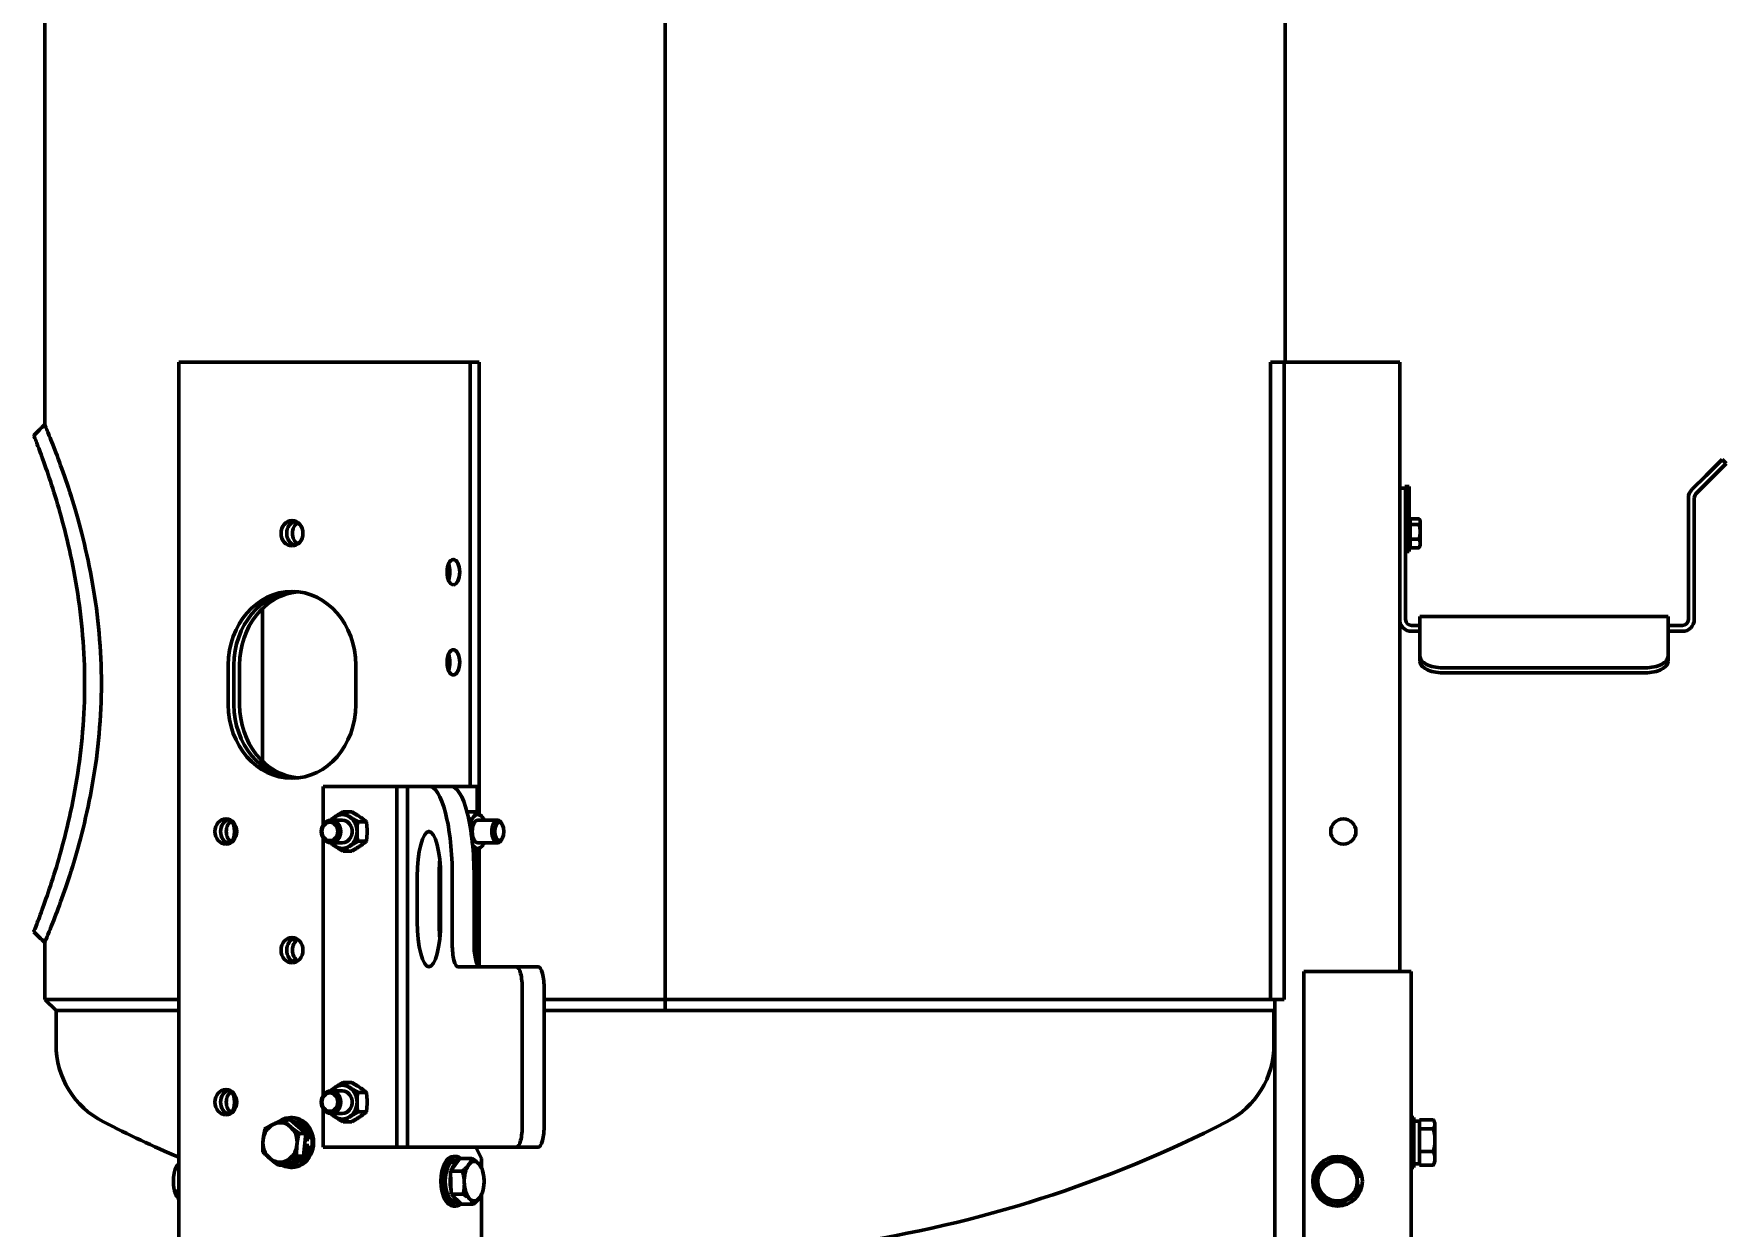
# Model space of a CAD drawing. Header units: inches. Extents: x 15 to 402, y 6 to 258.
# Drawn here: x 294.15 to 331.67, y 48.84 to 75.27 of the extents above; entities that cross this region are included whole.
import ezdxf

# ---------------------------------------------------------------- set-up
doc = ezdxf.new("R2010")
doc.units = ezdxf.units.IN
doc.header["$LTSCALE"] = 12
doc.header["$MEASUREMENT"] = 0
doc.layers.add('Dimension (ANSI)', color=7, linetype='Continuous', lineweight=25)
doc.layers.add('Visible (ANSI)', color=7, linetype='Continuous', lineweight=50)
doc.styles.add('MEMCOR Medium', font='arial.ttf')
doc.dimstyles.new('Default (ANSI)', dxfattribs={"dimscale": 12, "dimtxt": 0.15, "dimasz": 0.098425, "dimexe": 0.125, "dimexo": 0.0625, "dimgap": 0.031496, "dimtad": 0, "dimtih": 1, "dimtoh": 1, "dimdec": 4, "dimrnd": 1e-08, "dimzin": 3, "dimdsep": 46, "dimlunit": 5, "dimtxsty": 'MEMCOR Medium', "dimcen": 0.09, "dimdle": 0.393701, "dimclrd": 256, "dimclre": 256, "dimclrt": 256, "dimadec": 0, "dimazin": 1, "dimtfac": 0.8, "dimtofl": 0, "dimtmove": 0, "dimatfit": 3, "dimfxl": 1, "dimfrac": 1, "dimtolj": 1, "dimtzin": 4, "dimlwd": -1, "dimlwe": -1, "dimarcsym": 0})

# ---------------------------------------------------------------- blocks, each defined once
blk = doc.blocks.new('*D18')
at = {"layer": 'Defpoints', "color": 0, "transparency": 16777216}
for p in [(307.643, 129.872), (248.748, 46.337), (295.801, 46.337)]:
    blk.add_point(p, dxfattribs=at)
at = {"layer": 'Dimension (ANSI)', "transparency": 16777216}
for p, q in [((306.893, 129.872), (247.248, 129.872)), ((248.748, 128.69), (248.748, 102.793)), ((248.748, 47.518), (248.748, 90.47)), ((295.051, 46.337), (247.248, 46.337))]:
    blk.add_line(p, q, dxfattribs=at)
for points in [[(248.551, 128.69), (248.945, 128.69), (248.748, 129.872)], [(248.551, 47.518), (248.945, 47.518), (248.748, 46.337)]]:
    blk.add_solid(points, dxfattribs=at)
at = {"layer": 'Dimension (ANSI)', "transparency": 16777216, "char_height": 1.8, "attachment_point": 5, "style": 'MEMCOR Medium'}
for s, insert in [('\\A1; \\fArial|b0|i0;83{\\H0.8x;\\S9#16;} in', (248.748, 98.496)), ('\\A1;[2121.8 mm]{\\P\\fArial|b0|i0;SHIPPING HEIGHT\\P\\fArial|b0|i0;REF.}', (248.748, 92.334))]:
    blk.add_mtext(s, dxfattribs=dict(at, insert=insert))

msp = doc.modelspace()

# ---------------------------------------------------------------- linework, layer by layer
at = {"layer": 'Visible (ANSI)'}
for p, q in [((294.39302, 66.60646), (294.39302, 89.86871)), ((308.14327, 83.86576), (308.14327, 53.86576)), ((308.14327, 53.86576), (308.14327, 83.86576)), ((321.89353, 67.98676), (321.89353, 76.99563)), ((297.36316, 67.98676), (297.70816, 67.98676)), ((297.36316, 67.98676), (297.36316, 47.08676)), ((297.70816, 67.98676), (302.04125, 67.98676)), ((302.04125, 67.98676), (302.9838, 67.98676)), ((302.9838, 67.98676), (303.82716, 67.98676)), ((303.82716, 67.98676), (303.82716, 58.58676)), ((304.02646, 67.98676), (303.82716, 67.98676)), ((304.02646, 57.97088), (304.02646, 67.98676)), ((321.5635, 67.98676), (321.86573, 67.98676)), ((321.5635, 67.98676), (321.5635, 53.86576)), ((321.86573, 67.98676), (323.74041, 67.98676)), ((321.86573, 67.98676), (321.86573, 53.86576)), ((323.74041, 67.98676), (324.43041, 67.98676)), ((324.43041, 67.98676), (324.43041, 54.48276)), ((331.2212, 65.47984), (331.57475, 65.83339)), ((331.66668, 65.74147), (331.31312, 65.38791)), ((331.66668, 65.74147), (331.57475, 65.83339)), ((331.2212, 65.47984), (330.90548, 65.16412)), ((330.99741, 65.0722), (331.31312, 65.38791)), ((324.56041, 65.19676), (324.43041, 65.19676)), ((324.54616, 65.23686), (324.64016, 65.23686)), ((324.56041, 65.19676), (324.56041, 64.69676)), ((324.64016, 65.23686), (324.64016, 64.55686)), ((330.82933, 64.98028), (330.82933, 62.28379)), ((330.95933, 62.28379), (330.95933, 64.98028)), ((324.54616, 64.55686), (324.64016, 64.55686)), ((324.56041, 62.28379), (324.56041, 64.69676)), ((324.64041, 64.60276), (324.56041, 64.60276)), ((324.64041, 63.79076), (324.64041, 64.60276)), ((324.66542, 64.47776), (324.64041, 64.47776)), ((324.66542, 64.45413), (324.66542, 64.51925)), ((324.66542, 64.51925), (324.85832, 64.51925)), ((324.66542, 64.38901), (324.66542, 64.45413)), ((324.66542, 64.22777), (324.66542, 64.38901)), ((324.66542, 64.38901), (324.85832, 64.38901)), ((324.66542, 64.06652), (324.66542, 64.22777)), ((324.88342, 64.47776), (324.86852, 64.50356)), ((324.88342, 64.45413), (324.88342, 64.47776)), ((324.88342, 64.22777), (324.88342, 64.45413)), ((324.88342, 63.9704), (324.88342, 64.22777)), ((324.64041, 63.79076), (324.56041, 63.79076)), ((324.66542, 63.91576), (324.64041, 63.91576)), ((324.66542, 64.06652), (324.85832, 64.06652)), ((324.66542, 63.9704), (324.66542, 64.06652)), ((324.66542, 63.87427), (324.66542, 63.9704)), ((324.66542, 63.87427), (324.85832, 63.87427)), ((324.88342, 63.91576), (324.86852, 63.88996)), ((324.88342, 63.91576), (324.88342, 63.9704)), ((299.21767, 62.52575), (299.21767, 59.14778)), ((324.87841, 62.35359), (324.87841, 61.46671)), ((324.87841, 62.35359), (330.37841, 62.35359)), ((330.37841, 61.46671), (330.37841, 62.35359)), ((324.87841, 62.15379), (324.69041, 62.15379)), ((324.69041, 62.02379), (324.87841, 62.02379)), ((330.69933, 62.15379), (330.37841, 62.15379)), ((330.37841, 62.02379), (330.69933, 62.02379)), ((298.46308, 60.39676), (298.46308, 61.27676)), ((298.58808, 60.39676), (298.58808, 61.27676)), ((298.58808, 61.27676), (298.58808, 60.39676)), ((298.71308, 61.27676), (298.71308, 60.39676)), ((301.28633, 61.27676), (301.28633, 60.39676)), ((324.87841, 61.46671), (324.87841, 61.35656)), ((329.87841, 61.21398), (325.37841, 61.21398)), ((330.37841, 61.35656), (330.37841, 61.46671)), ((325.37841, 61.10408), (329.87841, 61.10408)), ((300.56525, 58.58676), (301.95089, 58.58676)), ((300.56525, 57.7369), (300.56525, 58.58676)), ((302.19712, 58.58676), (301.95089, 58.58676)), ((302.19712, 58.58676), (302.4317, 58.58676)), ((302.19712, 58.58676), (302.19712, 50.58676)), ((302.90998, 58.58676), (302.4317, 58.58676)), ((302.4317, 58.58676), (302.4317, 50.58676)), ((302.90998, 58.58676), (303.39294, 58.58676)), ((303.39294, 58.58676), (303.98031, 58.58676)), ((303.98031, 58.00786), (303.98031, 58.58676)), ((300.9908, 57.83676), (300.73836, 57.83676)), ((301.00751, 58.01978), (301.19802, 58.01978)), ((301.33227, 57.80327), (301.52278, 57.80327)), ((303.96428, 58.01978), (303.75404, 58.01978)), ((303.99322, 57.83676), (304.43046, 57.83676)), ((304.52987, 57.75238), (304.50262, 57.79091)), ((300.56525, 51.7369), (300.56525, 57.43663)), ((304.52987, 57.42115), (304.50262, 57.38262)), ((300.9908, 57.33676), (300.73836, 57.33676)), ((301.00751, 57.15375), (301.19802, 57.15375)), ((301.33227, 57.37026), (301.52278, 57.37026)), ((303.96428, 57.15375), (303.88934, 57.15375)), ((303.98031, 54.64311), (303.98031, 57.16567)), ((303.99322, 57.33676), (304.43046, 57.33676)), ((304.02646, 54.58951), (304.02646, 57.20264)), ((302.65116, 55.58676), (302.65116, 56.58676)), ((303.13412, 56.58676), (303.13412, 55.58676)), ((303.1688, 56.58676), (303.1688, 55.58676)), ((303.42762, 55.08676), (303.42762, 56.58676)), ((303.91058, 56.58676), (303.91058, 55.08676)), ((294.39302, 53.86576), (294.39302, 55.12507)), ((308.14327, 55.11576), (308.14327, 55.11576)), ((308.14327, 54.86576), (308.14327, 54.86576)), ((304.85112, 54.58676), (303.55703, 54.58676)), ((304.85112, 54.58676), (305.33409, 54.58676)), ((322.30371, 54.48276), (323.99041, 54.48276)), ((322.30371, 37.33276), (322.30371, 54.48276)), ((323.99041, 54.48276), (324.68041, 54.48276)), ((324.68041, 54.48276), (324.68041, 33.58276)), ((304.98053, 51.08676), (304.98053, 54.08676)), ((305.4635, 54.08676), (305.4635, 51.08676)), ((294.39302, 53.86576), (297.36316, 53.86576)), ((294.64327, 53.61576), (294.39327, 53.86576)), ((305.4635, 53.86576), (308.14327, 53.86576)), ((308.14327, 53.86576), (321.5635, 53.86576)), ((308.14327, 53.61576), (308.14327, 53.86576)), ((308.14327, 53.86576), (308.14327, 53.61576)), ((321.5635, 53.86576), (321.86573, 53.86576)), ((321.66435, 46.83676), (321.66435, 53.86576)), ((294.64327, 53.61576), (294.64327, 52.8664)), ((297.36316, 53.61576), (294.64327, 53.61576)), ((308.14327, 53.61576), (305.4635, 53.61576)), ((321.64327, 53.61576), (308.14327, 53.61576)), ((321.64327, 53.61576), (321.66435, 53.63684)), ((321.64327, 53.61576), (321.64327, 52.8664)), ((300.9908, 51.83676), (300.73836, 51.83676)), ((301.00751, 52.01978), (301.19802, 52.01978)), ((301.33227, 51.80327), (301.52278, 51.80327)), ((300.56525, 50.58676), (300.56525, 51.43663)), ((299.83113, 51.19458), (299.6788, 51.19458)), ((299.83113, 51.19458), (300.18228, 50.89324)), ((299.84321, 51.24394), (299.8747, 51.24394)), ((300.9908, 51.33676), (300.73836, 51.33676)), ((301.00751, 51.15375), (301.19802, 51.15375)), ((301.33227, 51.37026), (301.52278, 51.37026)), ((324.7434, 51.24394), (324.68041, 51.24394)), ((324.7434, 50.14158), (324.7434, 51.24394)), ((324.7434, 51.16411), (324.8684, 51.16411)), ((324.8684, 51.16395), (324.8684, 51.19458)), ((324.8684, 51.19458), (325.17308, 51.19458)), ((324.8684, 51.16395), (324.8684, 51.02473)), ((324.8684, 50.9941), (324.8684, 51.02473)), ((325.21215, 51.13026), (325.18956, 51.1694)), ((325.21215, 51.09434), (325.21215, 51.13026)), ((325.21215, 50.74319), (325.21215, 51.09434)), ((300.18228, 50.89324), (300.02995, 50.89324)), ((300.18228, 50.89324), (300.13186, 50.39143)), ((300.18466, 50.76056), (300.16895, 50.76056)), ((300.24716, 50.76056), (300.18466, 50.76056)), ((324.8684, 50.91742), (324.8684, 50.9941)), ((324.8684, 50.9941), (325.17308, 50.9941)), ((324.8684, 50.91742), (324.8684, 50.56896)), ((325.21215, 50.34162), (325.21215, 50.74319)), ((300.13186, 50.39143), (299.73028, 50.19095)), ((300.13186, 50.39143), (299.97952, 50.39143)), ((300.15532, 50.62496), (300.18466, 50.62496)), ((300.24716, 50.62496), (300.18466, 50.62496)), ((300.56525, 50.58676), (301.95089, 50.58676)), ((302.19712, 50.58676), (301.95089, 50.58676)), ((302.19712, 50.58676), (302.4317, 50.58676)), ((302.4317, 50.58676), (304.85112, 50.58676)), ((303.38783, 50.0538), (303.59711, 50.33668)), ((303.50671, 50.38394), (303.45216, 50.38394)), ((303.50671, 50.30411), (303.57302, 50.30411)), ((303.59711, 50.33668), (303.86097, 50.33668)), ((303.95216, 50.58676), (304.07716, 50.33676)), ((304.07716, 50.33676), (304.07716, 50.13749)), ((304.85112, 50.58676), (305.33409, 50.58676)), ((324.8684, 50.49228), (324.8684, 50.56896)), ((324.8684, 50.44624), (324.8684, 50.49228)), ((324.8684, 50.49228), (325.17308, 50.49228)), ((324.8684, 50.44624), (324.8684, 50.23699)), ((325.21215, 50.25526), (325.21215, 50.34162)), ((297.36316, 50.11564), (297.28802, 50.11564)), ((299.73028, 50.19095), (299.57794, 50.19095)), ((299.84321, 50.22141), (299.7913, 50.22141)), ((299.84321, 50.14158), (299.8747, 50.14158)), ((303.40568, 49.54989), (303.38783, 50.0538)), ((303.38783, 50.0538), (303.65169, 50.0538)), ((323.52027, 49.89977), (323.48755, 49.89982)), ((324.7434, 50.14158), (324.68041, 50.14158)), ((324.7434, 50.22141), (324.8684, 50.22141)), ((324.8684, 50.19095), (324.8684, 50.23699)), ((324.8684, 50.19095), (325.17308, 50.19095)), ((325.21215, 50.25526), (325.18956, 50.21612)), ((297.36316, 49.61172), (297.27017, 49.61172)), ((303.63281, 49.32885), (303.40568, 49.54989)), ((303.40568, 49.54989), (303.66954, 49.54989)), ((304.07716, 49.53823), (304.07716, 48.13749)), ((323.49716, 49.7642), (323.52004, 49.76416)), ((303.50671, 49.28158), (303.45216, 49.28158)), ((303.50671, 49.36141), (303.59935, 49.36141)), ((303.63281, 49.32885), (303.89667, 49.32885))]:
    msp.add_line(p, q, dxfattribs=at)
for centre, radius in [((323.18041, 57.58676), 0.28), ((323.05371, 49.83276), 0.55118)]:
    msp.add_circle(centre, radius, dxfattribs=at)
for centre, radius, start, end in [((331.08933, 64.98028), 0.26, 135, 180), ((331.08933, 64.98028), 0.13, 135, 180), ((324.69041, 62.28379), 0.26, 180, 270), ((324.69041, 62.28379), 0.13, 180, 270), ((330.69933, 62.28379), 0.26, 270, 0), ((330.69933, 62.28379), 0.13, 270, 0), ((296.57327, 52.8664), 1.93, 180, 242.879025), ((319.71327, 52.8664), 1.93, 297.120975, 0), ((308.14327, 75.45576), 27.31, 242.879025, 246.750786), ((308.14327, 75.45576), 27.31, 278.416849, 297.120975), ((323.05371, 49.83276), 0.47135, 102.205965, 145.899353), ((323.05371, 49.83276), 0.4375, 64.052659, 124.052659), ((323.05371, 49.83276), 0.47135, 42.205965, 85.899353), ((323.05371, 49.83276), 0.47135, 162.205965, 205.899353), ((323.05371, 49.83276), 0.4375, 124.052659, 184.052659), ((323.05371, 49.83276), 0.4375, 4.052659, 64.052659), ((323.05371, 49.83276), 0.47135, 8.172259, 25.899353), ((323.05371, 49.83276), 0.4375, 184.052659, 244.052659), ((323.05371, 49.83276), 0.47135, 282.205965, 325.899353), ((323.05371, 49.83276), 0.4375, 304.052659, 4.052659), ((323.05371, 49.83276), 0.47135, 342.205965, 351.63163), ((323.05371, 49.83276), 0.47135, 222.205965, 265.899353), ((323.05371, 49.83276), 0.4375, 244.052659, 304.052659)]:
    msp.add_arc(centre, radius, start, end, dxfattribs=at)
for centre, major_axis, ratio in [((299.8747, 64.19676), (0, -0.28), 0.8660254), ((303.45216, 63.33676), (0, -0.28), 0.5), ((303.45216, 61.33676), (0, -0.28), 0.5), ((298.40964, 57.58676), (0, -0.28), 0.8660254), ((300.73836, 57.58676), (0, -0.25), 0.8660254), ((300.71476, 57.58676), (0, 0.20282), 0.8660254), ((304.47133, 57.58676), (0, -0.20282), 0.5), ((299.8747, 54.95576), (0, -0.28), 0.8660254), ((298.40964, 51.58676), (0, -0.28), 0.8660254), ((300.73836, 51.58676), (0, -0.25), 0.8660254), ((300.71476, 51.58676), (0, -0.20282), 0.8660254)]:
    msp.add_ellipse(centre, major_axis=major_axis, ratio=ratio, dxfattribs=at)
for centre, major_axis, ratio, start_param, end_param in [((299.9997, 64.19676), (0, -0.28), 0.8660254, 3.40228095, 6.02249701), ((299.9997, 64.19676), (0, 0.28), 0.8660254, 0.2606883, 2.88090435), ((300.1247, 64.19676), (0, -0.28), 0.8660254, 3.68317357, 5.74160439), ((303.23565, 63.33676), (0, 0.28), 0.5, 4.02552272, 5.39925524), ((299.8747, 61.27676), (0, 1.63), 0.8660254, 4.71238898, 7.85398163), ((299.9997, 61.27676), (0, 1.63), 0.8660254, 0.04428981, 1.57079633), ((299.9997, 61.27676), (0, 1.63), 0.8660254, 0.04428981, 1.57079633), ((300.1247, 61.27676), (0, 1.63), 0.8660254, 0.08866679, 1.57079633), ((303.23565, 61.33676), (0, 0.28), 0.5, 4.02552272, 5.39925524), ((299.8747, 60.39676), (0, -1.63), 0.8660254, 4.71238898, 7.85398163), ((299.9997, 60.39676), (0, -1.63), 0.8660254, 4.71238898, 6.2388955), ((299.9997, 60.39676), (0, -1.63), 0.8660254, 4.71238898, 6.2388955), ((300.1247, 60.39676), (0, -1.63), 0.8660254, 4.71238898, 6.19451852), ((302.90998, 56.58676), (0, 2), 0.25881905, 4.71238898, 6.28318531), ((303.39294, 56.58676), (0, 2), 0.25881905, 4.71238898, 6.28318531), ((298.53464, 57.58676), (0, 0.28), 0.8660254, 0.2606883, 2.88090435), ((298.65939, 57.58676), (0, -0.28), 0.8660254, 3.68256172, 5.74221624), ((298.45964, 57.58676), (0, -0.28), 0.5, 0.54947076, 2.5921219), ((300.99076, 57.58676), (0, -0.375), 0.8660254, 3.66519143, 3.98266132), ((300.99076, 57.58676), (0, 0.375), 0.8660254, 5.75958653, 6.80678408), ((300.99076, 57.58676), (0, -0.25014), 0.8660254, 6.25022773, 9.45773554), ((300.99076, 57.58676), (0, 0.375), 0.8660254, 4.71238898, 5.75958653), ((303.99329, 57.58676), (0, -0.375), 0.5, 3.66519143, 4.33804665), ((303.99329, 57.58676), (0, 0.25014), 0.5, 6.25022773, 9.45773554), ((303.99329, 57.58676), (0, 0.375), 0.5, 5.75958653, 6.80678408), ((303.99329, 57.58676), (0, 0.375), 0.5, 5.44211664, 5.75958653), ((304.43046, 57.58676), (0, 0.25), 0.5, 5.6678395, 10.04012377), ((300.99076, 57.58676), (0, 0.375), 0.8660254, 3.66519143, 4.71238898), ((302.90998, 56.58676), (0, 1), 0.25881905, 4.71238898, 7.85398163), ((300.99076, 57.58676), (0, -0.375), 0.8660254, 5.44211664, 5.75958653), ((300.99076, 57.58676), (0, -0.375), 0.8660254, 5.75958653, 6.80678408), ((303.99329, 57.58676), (0, -0.375), 0.5, 5.61637528, 5.75958653), ((303.99329, 57.58676), (0, -0.375), 0.5, 5.75958653, 6.80678408), ((303.99329, 57.58676), (0, 0.375), 0.5, 3.66519143, 3.98266132), ((303.39294, 56.58676), (0, -1), 0.25881905, 4.3442889, 4.71238898), ((302.90998, 55.58676), (0, -1), 0.25881905, 4.71238898, 7.85398163), ((303.39294, 55.58676), (0, -1), 0.25881905, 4.71238898, 5.08048906), ((299.9997, 54.95576), (0, -0.28), 0.8660254, 3.40228095, 6.02249701), ((299.9997, 54.95576), (0, 0.28), 0.8660254, 0.2606883, 2.88090435), ((300.1247, 54.95576), (0, -0.28), 0.8660254, 3.68317357, 5.74160439), ((303.55703, 55.08676), (0, -0.5), 0.25881905, 4.71238898, 6.28318531), ((304.03999, 55.08676), (0, -0.5), 0.25881905, 4.71238898, 6.28318531), ((304.85112, 54.08676), (0, 0.5), 0.25881905, 4.71238898, 6.28318531), ((305.33409, 54.08676), (0, 0.5), 0.25881905, 4.71238898, 6.28318531), ((298.53464, 51.58676), (0, 0.28), 0.8660254, 0.2606883, 2.88090435), ((298.65939, 51.58676), (0, -0.28), 0.8660254, 3.68256172, 5.74221624), ((298.45964, 51.58676), (0, -0.28), 0.5, 0.54947076, 2.5921219), ((300.99076, 51.58676), (0, -0.375), 0.8660254, 3.66519143, 3.98266132), ((300.99076, 51.58676), (0, 0.375), 0.8660254, 5.75958653, 6.80678408), ((300.99076, 51.58676), (0, -0.25014), 0.8660254, 6.25022773, 9.45773554), ((300.99076, 51.58676), (0, 0.375), 0.8660254, 4.71238898, 5.75958653), ((300.99076, 51.58676), (0, 0.375), 0.8660254, 3.66519143, 4.71238898), ((299.60883, 50.69276), (0, -0.4375), 0.8660254, 3.54967436, 4.59687191), ((299.60883, 50.69276), (0, 0.4375), 0.8660254, 5.64406946, 6.69126701), ((299.84321, 50.69276), (0, -0.55118), 0.8660254, 5.85672364, 10.01603027), ((299.60883, 50.69276), (0, 0.4375), 0.8660254, 4.59687191, 5.64406946), ((299.84321, 50.69276), (0, 0.47135), 0.8660254, 4.8567332, 6.22335385), ((299.8747, 50.69276), (0, -0.55118), 0.8660254, 0, 3.14159267), ((299.78071, 50.69276), (0, 0.47135), 0.8660254, 5.26277271, 6.02536621), ((300.99076, 51.58676), (0, -0.375), 0.8660254, 5.44211664, 5.75958653), ((300.99076, 51.58676), (0, -0.375), 0.8660254, 5.75958653, 6.80678408), ((304.85112, 51.08676), (0, -0.5), 0.25881905, 0, 1.57079633), ((305.33409, 51.08676), (0, -0.5), 0.25881905, 0, 1.57079633), ((299.60883, 50.69276), (0, -0.4375), 0.8660254, 4.59687191, 5.64406946), ((299.78071, 50.69276), (0, -0.47135), 0.8660254, 1.71514054, 1.83657601), ((299.60883, 50.69276), (0, -0.4375), 0.8660254, 5.64406946, 6.69126701), ((299.60883, 50.69276), (0, 0.4375), 0.8660254, 3.54967436, 4.59687191), ((299.78071, 50.69276), (0, -0.47135), 0.8660254, 0.02678496, 0.78937846), ((299.84321, 50.69276), (0, -0.47135), 0.8660254, 0, 1.42645211), ((299.78071, 50.69276), (0, -0.47135), 0.8660254, 1.07398251, 1.42645211), ((303.45216, 49.83276), (0, 0.55118), 0.5, 0, 3.14159265), ((303.50671, 49.83276), (0, 0.55118), 0.5, 5.86604618, 9.87156609), ((303.50671, 49.83276), (0, 0.47135), 0.5, 0, 3.14159265), ((303.61496, 49.83276), (0, 0.47135), 0.5, 0.21303427, 0.97562777), ((303.91266, 49.83276), (0, 0.4375), 0.5, 5.83031877, 6.87751633), ((303.61496, 49.83276), (0, 0.47135), 0.5, 1.26023182, 2.02282532), ((303.91266, 49.83276), (0, -0.4375), 0.5, 3.73592367, 4.78312122), ((303.91266, 49.83276), (0, 0.4375), 0.5, 4.78312122, 5.83031877), ((303.91266, 49.83276), (0, -0.4375), 0.5, 4.78312122, 5.83031877), ((303.91266, 49.83276), (0, 0.4375), 0.5, 3.73592367, 4.78312122), ((303.61496, 49.83276), (0, -0.47135), 0.5, 5.44902203, 6.21161552), ((303.91266, 49.83276), (0, -0.4375), 0.5, 5.83031877, 6.87751633)]:
    msp.add_ellipse(centre, major_axis=major_axis, ratio=ratio, start_param=start_param, end_param=end_param, dxfattribs=at)
for points in [[(294.15183, 66.36576), (294.23221, 66.44601), (294.31263, 66.52622), (294.39302, 66.60646)], [(294.39302, 55.12507), (294.31263, 55.20531), (294.23221, 55.28552), (294.15183, 55.36576)]]:
    msp.add_open_spline(points, degree=3, dxfattribs=at)
for points, knots in [([(294.39302, 55.12507), (294.39302, 55.12507), (294.40792, 55.16046), (294.46852, 55.30794), (294.51419, 55.41999), (294.62911, 55.71435), (294.69838, 55.8969), (294.84786, 56.31684), (294.92793, 56.55426), (295.08388, 57.059), (295.16546, 57.34431), (295.32033, 57.96668), (295.39348, 58.30373), (295.51633, 59.00929), (295.56598, 59.37843), (295.63222, 60.12388), (295.64872, 60.50022), (295.64872, 61.23131), (295.63222, 61.60764), (295.56598, 62.3531), (295.51633, 62.72224), (295.39348, 63.42779), (295.32033, 63.76485), (295.16546, 64.38721), (295.08388, 64.67253), (294.92793, 65.17726), (294.84786, 65.41469), (294.69838, 65.83463), (294.62911, 66.01718), (294.51419, 66.31154), (294.46852, 66.42358), (294.40792, 66.57107), (294.39302, 66.60646), (294.39302, 66.60646)], [22.27006081, 22.27006081, 22.27006081, 22.27006081, 25.05212072, 25.05212072, 27.83418063, 27.83418063, 30.61624055, 30.61624055, 33.39830046, 33.39830046, 36.18375575, 36.18375575, 38.96921104, 38.96921104, 41.75466633, 41.75466633, 44.54012161, 44.54012161, 47.3255769, 47.3255769, 50.11103219, 50.11103219, 52.89648747, 52.89648747, 55.68194276, 55.68194276, 58.46400267, 58.46400267, 61.24606259, 61.24606259, 64.0281225, 64.0281225, 66.81018242, 66.81018242, 66.81018242, 66.81018242]), ([(294.15183, 55.36576), (294.15183, 55.36576), (294.16523, 55.39957), (294.21978, 55.54062), (294.2609, 55.64782), (294.36436, 55.92967), (294.42672, 56.10454), (294.56119, 56.50706), (294.63319, 56.73472), (294.77328, 57.21886), (294.84646, 57.49249), (294.98519, 58.08929), (295.05061, 58.41246), (295.16031, 59.08866), (295.20456, 59.44229), (295.26353, 60.15604), (295.27818, 60.51617), (295.27818, 61.21535), (295.26353, 61.57548), (295.20456, 62.28924), (295.16031, 62.64287), (295.05061, 63.31906), (294.98519, 63.64223), (294.84646, 64.23903), (294.77328, 64.51267), (294.63319, 64.9968), (294.56119, 65.22447), (294.42672, 65.62699), (294.36436, 65.80186), (294.2609, 66.08371), (294.21978, 66.19091), (294.16523, 66.33196), (294.15183, 66.36576), (294.15183, 66.36576)], [-63.90284081, -63.90284081, -63.90284081, -63.90284081, -61.24147201, -61.24147201, -58.58010322, -58.58010322, -55.91873442, -55.91873442, -53.25736563, -53.25736563, -50.59349769, -50.59349769, -47.92962975, -47.92962975, -45.26576181, -45.26576181, -42.60189387, -42.60189387, -39.93802593, -39.93802593, -37.27415799, -37.27415799, -34.61029006, -34.61029006, -31.94642212, -31.94642212, -29.28505332, -29.28505332, -26.62368453, -26.62368453, -23.96231573, -23.96231573, -21.30094694, -21.30094694, -21.30094694, -21.30094694]), ([(325.37841, 61.21398), (325.31563, 61.21398), (325.24866, 61.22071), (325.12547, 61.24775), (325.06925, 61.26801), (324.98043, 61.31397), (324.94194, 61.34271), (324.89093, 61.40416), (324.87841, 61.43683), (324.87841, 61.46671)], [7.66569537, 7.66569537, 7.66569537, 7.66569537, 8.14410219, 8.14410219, 8.62250901, 8.62250901, 9.10136342, 9.10136342, 9.58021783, 9.58021783, 9.58021783, 9.58021783]), ([(324.87841, 61.35656), (324.87841, 61.32674), (324.89093, 61.29413), (324.94193, 61.23276), (324.98043, 61.20403), (325.06925, 61.1581), (325.12547, 61.13784), (325.24866, 61.11081), (325.31563, 61.10408), (325.37841, 61.10408)], [5.75155612, 5.75155612, 5.75155612, 5.75155612, 6.23042733, 6.23042733, 6.70929853, 6.70929853, 7.18770589, 7.18770589, 7.66611324, 7.66611324, 7.66611324, 7.66611324]), ([(330.37841, 61.46671), (330.37841, 61.43683), (330.3659, 61.40416), (330.31489, 61.34271), (330.2764, 61.31397), (330.18758, 61.26801), (330.13135, 61.24775), (330.00816, 61.22071), (329.9412, 61.21398), (329.87841, 61.21398)], [5.7511729, 5.7511729, 5.7511729, 5.7511729, 6.23002731, 6.23002731, 6.70888172, 6.70888172, 7.18728854, 7.18728854, 7.66569537, 7.66569537, 7.66569537, 7.66569537]), ([(329.87841, 61.10408), (329.9412, 61.10408), (330.00816, 61.11081), (330.13135, 61.13784), (330.18758, 61.1581), (330.2764, 61.20403), (330.31489, 61.23276), (330.3659, 61.29413), (330.37841, 61.32674), (330.37841, 61.35656)], [7.66611289, 7.66611289, 7.66611289, 7.66611289, 8.14452025, 8.14452025, 8.6229276, 8.6229276, 9.10179881, 9.10179881, 9.58067001, 9.58067001, 9.58067001, 9.58067001])]:
    msp.add_open_spline(points, degree=3, knots=knots, dxfattribs=at)
for points, weights in [([(324.88342, 64.45413), (324.88342, 64.48436), (324.85832, 64.51925)], [1, 1.0379548493, 1]), ([(324.85832, 64.38901), (324.88342, 64.42391), (324.88342, 64.45413)], [1, 1.0379548493, 1]), ([(324.88342, 64.22777), (324.88342, 64.3026), (324.85832, 64.38901)], [1, 1.0379548493, 1]), ([(324.85832, 64.06652), (324.88342, 64.15293), (324.88342, 64.22777)], [1, 1.0379548493, 1]), ([(324.88342, 63.9704), (324.88342, 64.01501), (324.85832, 64.06652)], [1, 1.0379548493, 1]), ([(324.85832, 63.87427), (324.88342, 63.92579), (324.88342, 63.9704)], [1, 1.0379548493, 1]), ([(324.86852, 63.88996), (324.86412, 63.88234), (324.85832, 63.87427)], [1.01321740494, 1.00852226611, 1]), ([(300.72381, 57.8362), (300.774, 57.87527), (300.82838, 57.91152)], [1.01549865669, 1.0271025743, 1]), ([(300.82838, 57.91152), (300.90375, 57.96176), (301.00751, 58.01978)], [1, 1.0379548493, 1]), ([(301.00751, 58.01978), (301.07778, 57.96176), (301.15314, 57.91152)], [1, 1.0379548493, 1]), ([(301.15314, 57.91152), (301.22851, 57.86128), (301.33227, 57.80327)], [1, 1.0379548493, 1]), ([(301.37714, 57.91152), (301.30178, 57.96176), (301.19802, 58.01978)], [1, 1.0379548493, 1]), ([(301.33227, 57.80327), (301.31552, 57.68724), (301.31552, 57.58676)], [1, 1.0379548493, 1]), ([(301.52278, 57.80327), (301.45251, 57.86128), (301.37714, 57.91152)], [1, 1.0379548493, 1]), ([(301.53952, 57.58676), (301.53952, 57.68724), (301.52278, 57.80327)], [1, 1.0379548493, 1]), ([(303.80028, 57.82088), (303.86235, 57.86858), (303.89954, 57.91152)], [1.00967475071, 1.03226429011, 1]), ([(303.89954, 57.91152), (303.94305, 57.96176), (303.96428, 58.01978)], [1, 1.0379548493, 1]), ([(303.96428, 58.01978), (304.04353, 57.96176), (304.08704, 57.91152)], [1, 1.0379548493, 1]), ([(304.08704, 57.91152), (304.11822, 57.87552), (304.13743, 57.83676)], [1, 1.02690849784, 1.01566285889]), ([(301.31552, 57.58676), (301.31552, 57.48628), (301.33227, 57.37026)], [1, 1.0379548493, 1]), ([(301.52278, 57.37026), (301.53952, 57.48628), (301.53952, 57.58676)], [1, 1.0379548493, 1]), ([(300.82838, 57.262), (300.774, 57.29826), (300.72381, 57.33733)], [1, 1.0271025743, 1.01549865669]), ([(301.00751, 57.15375), (300.90375, 57.21176), (300.82838, 57.262)], [1, 1.0379548493, 1]), ([(301.15314, 57.262), (301.07778, 57.21176), (301.00751, 57.15375)], [1, 1.0379548493, 1]), ([(301.33227, 57.37026), (301.22851, 57.31224), (301.15314, 57.262)], [1, 1.0379548493, 1]), ([(301.19802, 57.15375), (301.30178, 57.21176), (301.37714, 57.262)], [1, 1.0379548493, 1]), ([(301.37714, 57.262), (301.45251, 57.31224), (301.52278, 57.37026)], [1, 1.0379548493, 1]), ([(303.89954, 57.262), (303.88952, 57.27357), (303.87799, 57.28523)], [1, 1.00849284752, 1.01318494439]), ([(303.96428, 57.15375), (303.94305, 57.21176), (303.89954, 57.262)], [1, 1.0379548493, 1]), ([(304.08704, 57.262), (304.04353, 57.21176), (303.96428, 57.15375)], [1, 1.0379548493, 1]), ([(304.13743, 57.33676), (304.11822, 57.29801), (304.08704, 57.262)], [1.01566285889, 1.02690849784, 1]), ([(300.72381, 51.8362), (300.774, 51.87527), (300.82838, 51.91152)], [1.01549865669, 1.0271025743, 1]), ([(300.82838, 51.91152), (300.90375, 51.96176), (301.00751, 52.01978)], [1, 1.0379548493, 1]), ([(301.00751, 52.01978), (301.07778, 51.96176), (301.15314, 51.91152)], [1, 1.0379548493, 1]), ([(301.15314, 51.91152), (301.22851, 51.86128), (301.33227, 51.80327)], [1, 1.0379548493, 1]), ([(301.37714, 51.91152), (301.30178, 51.96176), (301.19802, 52.01978)], [1, 1.0379548493, 1]), ([(301.33227, 51.80327), (301.31552, 51.68724), (301.31552, 51.58676)], [1, 1.0379548493, 1]), ([(301.52278, 51.80327), (301.45251, 51.86128), (301.37714, 51.91152)], [1, 1.0379548493, 1]), ([(301.53952, 51.58676), (301.53952, 51.68724), (301.52278, 51.80327)], [1, 1.0379548493, 1]), ([(301.31552, 51.58676), (301.31552, 51.48628), (301.33227, 51.37026)], [1, 1.0379548493, 1]), ([(301.52278, 51.37026), (301.53952, 51.48628), (301.53952, 51.58676)], [1, 1.0379548493, 1]), ([(299.27722, 50.9941), (299.36529, 51.04782), (299.45847, 51.09434)], [1.01001874936, 1.04314139574, 1]), ([(299.45847, 51.09434), (299.55166, 51.14086), (299.6788, 51.19458)], [1, 1.04314139574, 1.01001874936]), ([(299.6788, 51.19458), (299.75335, 51.11384), (299.83483, 51.04391)], [1.01001874936, 1.04314139574, 1]), ([(299.83483, 51.04391), (299.91632, 50.97399), (300.02995, 50.89324)], [1, 1.04314139574, 1.01001874936]), ([(300.82838, 51.262), (300.774, 51.29826), (300.72381, 51.33733)], [1, 1.0271025743, 1.01549865669]), ([(301.00751, 51.15375), (300.90375, 51.21176), (300.82838, 51.262)], [1, 1.0379548493, 1]), ([(301.15314, 51.262), (301.07778, 51.21176), (301.00751, 51.15375)], [1, 1.0379548493, 1]), ([(301.33227, 51.37026), (301.22851, 51.31224), (301.15314, 51.262)], [1, 1.0379548493, 1]), ([(301.19802, 51.15375), (301.30178, 51.21176), (301.37714, 51.262)], [1, 1.0379548493, 1]), ([(301.37714, 51.262), (301.45251, 51.31224), (301.52278, 51.37026)], [1, 1.0379548493, 1]), ([(325.21215, 51.09434), (325.21215, 51.14086), (325.17308, 51.19458)], [1, 1.04314139574, 1.01001874936]), ([(325.17308, 50.9941), (325.21215, 51.04782), (325.21215, 51.09434)], [1.01001874936, 1.04314139574, 1]), ([(299.2268, 50.49228), (299.22077, 50.62674), (299.23247, 50.74319)], [1.01001874936, 1.04314139574, 1]), ([(299.23247, 50.74319), (299.24417, 50.85964), (299.27722, 50.9941)], [1, 1.04314139574, 1.01001874936]), ([(300.02995, 50.89324), (299.9969, 50.75878), (299.98519, 50.64234)], [1.01001874936, 1.04314139574, 1]), ([(325.21215, 50.74319), (325.21215, 50.85964), (325.17308, 50.9941)], [1, 1.04314139574, 1.01001874936]), ([(325.17308, 50.49228), (325.21215, 50.62674), (325.21215, 50.74319)], [1.01001874936, 1.04314139574, 1]), ([(299.38283, 50.34162), (299.30135, 50.41154), (299.2268, 50.49228)], [1, 1.04314139574, 1.01001874936]), ([(299.57794, 50.19095), (299.46432, 50.27169), (299.38283, 50.34162)], [1.01001874936, 1.04314139574, 1]), ([(299.75919, 50.29119), (299.66601, 50.24467), (299.57794, 50.19095)], [1, 1.04314139574, 1.01001874936]), ([(299.97952, 50.39143), (299.85238, 50.33771), (299.75919, 50.29119)], [1.01001874936, 1.04314139574, 1]), ([(299.98519, 50.64234), (299.97349, 50.52589), (299.97952, 50.39143)], [1, 1.04314139574, 1.01001874936]), ([(303.79017, 50.19524), (303.83873, 50.26089), (303.86097, 50.33668)], [1, 1.04314139574, 1.01001874936]), ([(303.86097, 50.33668), (303.95567, 50.27745), (304.00837, 50.22616)], [1.01001874936, 1.04314139574, 1]), ([(322.80873, 50.19524), (322.90585, 50.26089), (323.018, 50.33668)], [1, 1.04314139574, 1.01001874936]), ([(323.018, 50.33668), (323.13972, 50.27745), (323.24513, 50.22616)], [1.01001874936, 1.04314139574, 1]), ([(325.21215, 50.34162), (325.21215, 50.41154), (325.17308, 50.49228)], [1, 1.04314139574, 1.01001874936]), ([(325.17308, 50.19095), (325.21215, 50.27169), (325.21215, 50.34162)], [1.01001874936, 1.04314139574, 1]), ([(297.28802, 50.11564), (297.2494, 49.98062), (297.24525, 49.86368)], [1.01001874936, 1.04314139574, 1]), ([(297.36316, 50.22165), (297.31393, 50.17244), (297.28802, 50.11564)], [1.0035118349, 1.04174091716, 1.01001874936]), ([(303.65169, 50.0538), (303.74161, 50.1296), (303.79017, 50.19524)], [1.01001874936, 1.04314139574, 1]), ([(303.69446, 49.80184), (303.69031, 49.91878), (303.65169, 50.0538)], [1, 1.04314139574, 1.01001874936]), ([(304.00837, 50.22616), (304.06108, 50.17487), (304.08809, 50.11564)], [1, 1.04314139574, 1.01001874936]), ([(304.08809, 50.11564), (304.12672, 49.98062), (304.13086, 49.86368)], [1.01001874936, 1.04314139574, 1]), ([(322.59945, 50.0538), (322.7116, 50.1296), (322.80873, 50.19524)], [1.01001874936, 1.04314139574, 1]), ([(322.6173, 49.80184), (322.60901, 49.91878), (322.59945, 50.0538)], [1, 1.04314139574, 1.01001874936]), ([(323.24513, 50.22616), (323.35054, 50.17487), (323.47226, 50.11564)], [1, 1.04314139574, 1.01001874936]), ([(323.47226, 50.11564), (323.48183, 49.98062), (323.49011, 49.86368)], [1.01001874936, 1.04314139574, 1]), ([(325.18956, 50.21612), (325.1825, 50.2039), (325.17308, 50.19095)], [1.02138311763, 1.01781173633, 1.01001874936]), ([(297.24525, 49.86368), (297.24111, 49.74675), (297.27017, 49.61172)], [1, 1.04314139574, 1.01001874936]), ([(297.27017, 49.61172), (297.2924, 49.53593), (297.34097, 49.47028)], [1.01001874936, 1.04314139574, 1]), ([(303.66954, 49.54989), (303.6986, 49.68491), (303.69446, 49.80184)], [1.01001874936, 1.04314139574, 1]), ([(303.81695, 49.43937), (303.76424, 49.49066), (303.66954, 49.54989)], [1, 1.04314139574, 1.01001874936]), ([(304.10595, 49.61172), (304.08371, 49.53593), (304.03515, 49.47028)], [1.01001874936, 1.04314139574, 1]), ([(304.13086, 49.86368), (304.135, 49.74675), (304.10595, 49.61172)], [1, 1.04314139574, 1.01001874936]), ([(322.63515, 49.54989), (322.62558, 49.68491), (322.6173, 49.80184)], [1.01001874936, 1.04314139574, 1]), ([(322.86228, 49.43937), (322.75687, 49.49066), (322.63515, 49.54989)], [1, 1.04314139574, 1.01001874936]), ([(323.50796, 49.61172), (323.39581, 49.53593), (323.29869, 49.47028)], [1.01001874936, 1.04314139574, 1]), ([(323.49011, 49.86368), (323.4984, 49.74675), (323.50796, 49.61172)], [1, 1.04314139574, 1.01001874936]), ([(297.34097, 49.47028), (297.35132, 49.4563), (297.36316, 49.44222)], [1, 1.00889168699, 1.01454371148]), ([(303.89667, 49.32885), (303.86965, 49.38807), (303.81695, 49.43937)], [1.01001874936, 1.04314139574, 1]), ([(304.03515, 49.47028), (303.98659, 49.40464), (303.89667, 49.32885)], [1, 1.04314139574, 1.01001874936]), ([(323.08941, 49.32885), (322.96769, 49.38807), (322.86228, 49.43937)], [1.01001874936, 1.04314139574, 1]), ([(323.29869, 49.47028), (323.20156, 49.40464), (323.08941, 49.32885)], [1, 1.04314139574, 1.01001874936])]:
    msp.add_rational_spline(points, weights, degree=2, dxfattribs=at)

# ---------------------------------------------------------------- dimensions: what is measured, and where the dimension line sits
at = {"layer": 'Dimension (ANSI)'}
dim = msp.add_linear_dim(base=(248.7481, 46.33676), p1=(307.64327, 129.87156), p2=(295.80056, 46.33676), angle=90, text=' \\fArial|b0|i0;<> in\\X[2121.8 mm]{\\P\\fArial|b0|i0;SHIPPING HEIGHT\\P\\fArial|b0|i0;REF.}', dimstyle='Default (ANSI)', override={"dimgap": 0.031496, "dimdec": 4, "dimpost": '', "dimtol": 0, "dimlim": 0, "dimtp": 0, "dimtm": 0, "dimtdec": 2, "dimatfit": 1}, dxfattribs=at)
dim.commit()
dim.dimension.update_dxf_attribs({"geometry": '*D18', "text_midpoint": (248.7481, 96.63145), "dimtype": 160})

doc.saveas('drawing.dxf')
